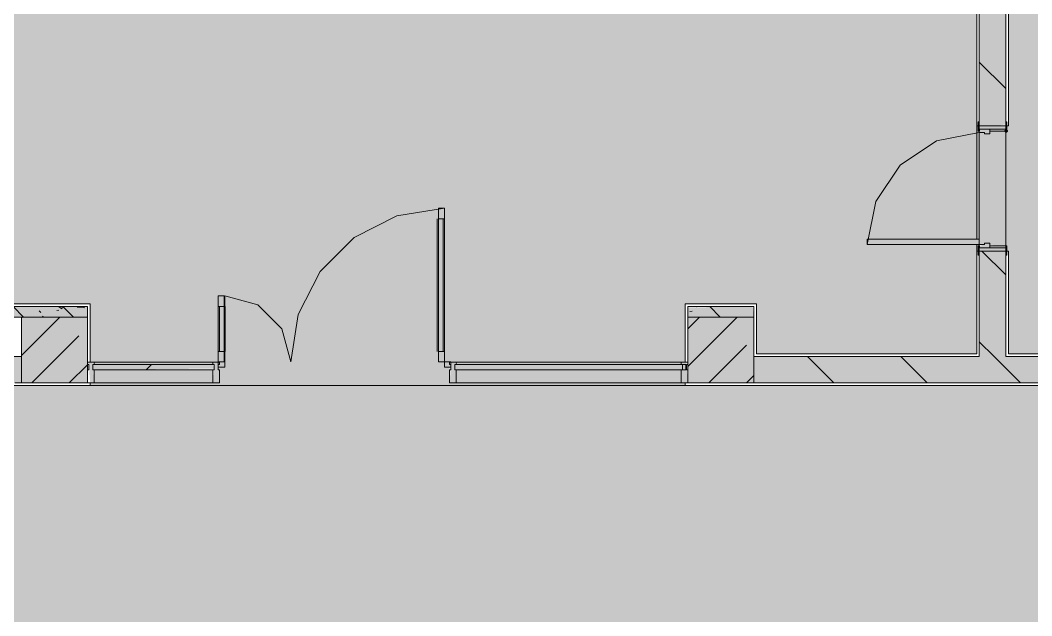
# Model space of a CAD drawing. Header units: millimetres. Extents: x -3817 to 677485, y -22715 to 103890.
# Drawn here: x -278.5 to -218.1, y -19512.3 to -19476.7 of the extents above; entities that cross this region are included whole.
import ezdxf

# ---------------------------------------------------------------- set-up
doc = ezdxf.new("R2010")
doc.units = ezdxf.units.MM
doc.layers.add('PDF _Геометрия', color=7, linetype='Continuous', true_color=0x1d1d1d)
doc.layers.add('PDF _Сплошная заливка', color=7, linetype='Continuous', true_color=0xffffff)

msp = doc.modelspace()

# ---------------------------------------------------------------- hatches: boundary and pattern name
at = {"layer": 'PDF _Сплошная заливка', "transparency": 33554559}
h = msp.add_hatch(color=256, dxfattribs=at)
h.paths.add_polyline_path([(-318.931, -19497.129), (-319.009, -19497.263), (-318.931, -19497.263)], flags=0)
h.paths.add_polyline_path([(-284.058, -19497.129), (-284.137, -19497.263), (-284.058, -19497.263)], flags=0)
h.paths.add_polyline_path([(-266.976, -19498.522), (-238.776, -19498.505), (-238.776, -19498.365), (-252.827, -19498.365), (-252.827, -19497.42), (-253.142, -19497.42), (-253.142, -19497.105), (-238.776, -19497.129), (-238.776, -19493.641), (-234.524, -19493.641), (-234.524, -19496.633), (-221.375, -19496.633), (-221.375, -19490.097), (-227.91, -19490.097), (-227.91, -19489.782), (-221.375, -19489.782), (-221.375, -19476.082), (-238.615, -19476.082), (-238.652, -19475.925), (-238.772, -19475.884), (-238.776, -19475.586), (-239.009, -19475.586), (-239.009, -19474.759), (-252.394, -19474.759), (-252.394, -19475.586), (-275.57, -19475.586), (-275.57, -19471.594), (-274.625, -19471.594), (-274.625, -19471.279), (-274.444, -19471.279), (-274.488, -19458.13), (-274.625, -19458.13), (-274.625, -19457.736), (-275.57, -19457.736), (-275.57, -19457.579), (-278.546, -19457.579), (-278.546, -19443.668), (-281.53, -19443.668), (-281.53, -19439.871), (-281.688, -19439.871), (-281.696, -19440.54), (-312.868, -19440.461), (-312.868, -19440.414), (-318.703, -19440.461), (-318.703, -19440.54), (-352.394, -19440.461), (-352.492, -19440.461), (-354.992, -19440.461), (-354.992, -19464.114), (-350.284, -19464.114), (-350.284, -19486.237), (-342.568, -19486.237), (-342.568, -19486.551), (-350.284, -19486.551), (-350.284, -19497.129), (-332.796, -19497.105), (-332.796, -19497.42), (-333.19, -19497.42), (-333.19, -19498.365), (-350.284, -19498.365), (-350.284, -19498.522), (-317.907, -19498.522), (-317.907, -19498.365), (-319.324, -19498.365), (-319.324, -19497.42), (-319.639, -19497.42), (-319.639, -19497.105), (-318.931, -19497.129), (-318.852, -19496.79), (-317.907, -19496.79), (-317.907, -19493.641), (-313.655, -19493.641), (-313.655, -19496.79), (-309.403, -19496.79), (-309.325, -19497.129), (-308.695, -19497.105), (-308.695, -19497.42), (-309.088, -19497.42), (-309.088, -19498.365), (-313.655, -19498.365), (-313.655, -19498.522), (-284.05, -19498.444), (-284.058, -19498.365), (-295.238, -19498.365), (-295.238, -19497.42), (-295.553, -19497.42), (-295.553, -19497.105), (-284.058, -19497.129), (-284.05, -19493.641), (-274.286, -19493.641), (-274.286, -19497.129), (-266.252, -19497.105), (-266.268, -19497.42), (-266.645, -19497.472), (-266.645, -19498.365), (-274.286, -19498.365), (-274.286, -19498.522), (-267.561, -19498.522)], flags=0)
h = msp.add_hatch(color=256, dxfattribs=at)
h.paths.add_polyline_path([(-208.302, -19496.633), (-196.809, -19496.633), (-196.809, -19494.271), (-194.604, -19494.271), (-194.604, -19458.602), (-198.619, -19458.602), (-198.619, -19455.217), (-219.485, -19455.217), (-219.485, -19483.011), (-219.58, -19483.011), (-219.643, -19483.326), (-220.588, -19483.326), (-220.588, -19483.483), (-221.281, -19483.295), (-221.281, -19483.011), (-221.375, -19483.011), (-221.375, -19489.782), (-221.218, -19489.782), (-221.218, -19490.097), (-219.58, -19490.176), (-219.58, -19490.491), (-219.485, -19490.491), (-219.485, -19496.633), (-218.467, -19496.633)], flags=0)
h.paths.add_polyline_path([(-221.375, -19490.491), (-221.281, -19490.491), (-221.281, -19490.097), (-221.375, -19490.097), (-221.375, -19490.393)], flags=0)
h = msp.add_hatch(color=256, dxfattribs=at)
h.paths.add_polyline_path([(-220.683, -19496.79), (-219.643, -19496.79), (-219.643, -19490.491), (-221.218, -19490.491), (-221.218, -19496.79)], flags=0)
h.paths.add_polyline_path([(-220.199, -19483.011), (-219.643, -19482.933), (-219.643, -19475.925), (-221.218, -19475.925), (-221.218, -19483.011)], flags=0)
at = {"layer": 'PDF _Сплошная заливка', "true_color": 0xe2e2e2, "transparency": 33554559}
h = msp.add_hatch(color=254, dxfattribs=at)
h.paths.add_polyline_path([(-221.218, -19490.294), (-220.588, -19490.294), (-220.588, -19490.019), (-221.218, -19490.176)], flags=0)
h.paths.add_polyline_path([(-220.588, -19483.483), (-220.588, -19483.208), (-221.218, -19483.208), (-221.218, -19483.405), (-220.903, -19483.405)], flags=0)
msp.add_hatch(color=254, dxfattribs=at).paths.add_polyline_path([(-221.375, -19490.097), (-221.218, -19490.097), (-221.218, -19489.782), (-227.91, -19489.782), (-227.91, -19490.097)])
at = {"layer": 'PDF _Сплошная заливка', "transparency": 33554559}
for points in [[(-234.832, -19494.428), (-234.682, -19494.428), (-234.742, -19493.798), (-238.615, -19493.854), (-238.615, -19494.428), (-238.182, -19494.428)], [(-278.381, -19498.365), (-274.444, -19498.365), (-274.444, -19494.428), (-278.381, -19494.428), (-278.381, -19496.79)], [(-234.832, -19498.365), (-234.682, -19498.365), (-234.682, -19494.428), (-238.618, -19494.428), (-238.618, -19498.365)], [(-274.05, -19498.365), (-274.129, -19497.129), (-274.444, -19497.129), (-274.365, -19497.263), (-274.286, -19498.365), (-274.129, -19498.365)], [(-266.882, -19498.365), (-266.567, -19498.365), (-266.645, -19497.129), (-266.96, -19497.129), (-266.882, -19497.42), (-266.96, -19498.365)], [(-252.433, -19498.365), (-252.512, -19497.129), (-252.748, -19497.162), (-252.827, -19498.365), (-252.512, -19498.365)], [(-241.348, -19497.263), (-238.933, -19497.263), (-239.012, -19497.129), (-252.433, -19497.129), (-252.433, -19497.263), (-241.509, -19497.263)], [(-238.776, -19498.365), (-238.618, -19498.365), (-238.697, -19497.129), (-239.012, -19497.129), (-238.933, -19497.263), (-238.733, -19497.263), (-238.776, -19497.578), (-239.012, -19497.578), (-239.012, -19498.365)], [(-201.139, -19498.365), (-196.651, -19498.365), (-196.651, -19496.79), (-234.682, -19496.79), (-234.682, -19498.365), (-202.103, -19498.365)], [(-280.507, -19521.149), (-273.538, -19521.149), (-273.538, -19520.348), (-273.42, -19520.348), (-273.42, -19520.254), (-194.604, -19520.254), (-194.604, -19518.64), (-193.344, -19518.64), (-193.344, -19518.364), (-193.108, -19518.443), (-192.715, -19518.364), (-192.748, -19507.813), (-193.344, -19507.813), (-193.344, -19507.617), (-194.604, -19507.617), (-194.604, -19506.002), (-201.139, -19506.002), (-201.139, -19498.522), (-278.944, -19498.522), (-280.349, -19500.956), (-280.622, -19500.799), (-279.308, -19498.522), (-363.102, -19498.522), (-363.102, -19503.089), (-363.417, -19503.089), (-363.417, -19498.522), (-371.527, -19498.522), (-371.527, -19514.585), (-354.921, -19514.585), (-354.921, -19520.254), (-332.434, -19520.254), (-332.434, -19516.602), (-332.119, -19516.602), (-332.119, -19520.254), (-321.962, -19520.254), (-321.962, -19513.217), (-321.647, -19513.217), (-321.647, -19520.254), (-300.821, -19520.254), (-300.821, -19516.868), (-300.427, -19516.868), (-300.427, -19520.254), (-290.585, -19520.254), (-290.585, -19513.325), (-290.191, -19513.325), (-290.191, -19520.254), (-280.9, -19520.254), (-280.9, -19520.348), (-280.782, -19520.411), (-280.782, -19521.149)]]:
    msp.add_hatch(color=256, dxfattribs=at).paths.add_polyline_path(points)
h = msp.add_hatch(color=256, dxfattribs=at)
h.paths.add_polyline_path([(-279.217, -19498.365), (-279.126, -19498.207), (-278.775, -19498.365), (-278.381, -19498.365), (-278.381, -19496.79), (-284.058, -19496.79), (-284.05, -19498.365), (-280.622, -19498.365)], flags=0)
h.paths.add_polyline_path([(-317.75, -19498.365), (-317.75, -19496.79), (-318.931, -19496.79), (-318.852, -19498.365), (-317.907, -19498.365)], flags=0)
h.paths.add_polyline_path([(-313.813, -19498.365), (-309.403, -19498.365), (-309.403, -19496.79), (-313.813, -19496.79)], flags=0)
h.paths.add_polyline_path([(-350.441, -19498.365), (-350.441, -19496.79), (-352.788, -19496.79), (-352.788, -19498.365), (-352.016, -19498.365)], flags=0)
h = msp.add_hatch(color=256, dxfattribs=at)
h.paths.add_polyline_path([(-266.252, -19497.42), (-266.252, -19497.105), (-266.645, -19497.105), (-266.645, -19497.42), (-266.268, -19497.42)], flags=0)
h.paths.add_polyline_path([(-252.748, -19497.42), (-252.827, -19497.105), (-253.142, -19497.105), (-253.142, -19497.42), (-252.827, -19497.42)], flags=0)

# ---------------------------------------------------------------- linework, layer by layer
at = {"layer": 'PDF _Геометрия', "color": 253, "lineweight": 9, "true_color": 0xaaaaaa}
for points in [[(-219.58, -19483.011), (-219.485, -19483.011), (-219.485, -19455.217), (-218.068, -19455.217)], [(-208.62, -19455.217), (-198.619, -19455.217), (-198.619, -19458.602), (-194.604, -19458.602), (-194.604, -19494.271), (-196.809, -19494.271), (-196.809, -19496.633), (-219.485, -19496.633), (-219.485, -19490.491), (-219.58, -19490.491)], [(-238.615, -19475.925), (-238.615, -19476.082), (-221.375, -19476.082), (-221.375, -19489.782), (-221.375, -19483.011), (-221.281, -19483.011)], [(-221.218, -19483.405), (-223.779, -19483.914), (-225.95, -19485.365), (-227.401, -19487.536), (-227.91, -19490.097)], [(-252.748, -19497.105), (-253.142, -19497.105), (-252.748, -19497.105), (-252.748, -19497.42), (-253.142, -19497.42), (-253.142, -19497.105), (-253.142, -19487.932), (-255.977, -19488.381), (-258.534, -19489.684), (-260.563, -19491.713), (-261.866, -19494.271), (-262.315, -19497.105), (-262.842, -19495.137), (-264.283, -19493.696), (-266.252, -19493.168), (-266.252, -19497.105), (-266.252, -19497.42), (-266.252, -19497.105), (-266.645, -19497.105), (-266.252, -19497.105), (-266.252, -19497.42), (-266.645, -19497.42), (-266.252, -19497.42), (-266.252, -19497.105)], [(-253.567, -19488.562), (-253.567, -19496.475)], [(-253.142, -19488.562), (-253.496, -19488.562)], [(-253.221, -19488.562), (-253.221, -19496.475)], [(-221.281, -19490.491), (-221.375, -19490.491), (-221.375, -19490.097), (-221.375, -19496.633), (-234.524, -19496.633), (-234.524, -19493.641), (-238.776, -19493.641), (-238.776, -19497.129)], [(-284.05, -19496.796), (-284.05, -19493.641), (-274.286, -19493.641), (-274.286, -19497.129)], [(-266.645, -19493.798), (-266.291, -19493.798)], [(-266.567, -19493.798), (-266.567, -19496.475)], [(-266.22, -19493.798), (-266.22, -19496.475)], [(-238.618, -19497.578), (-238.618, -19494.428)], [(-234.682, -19494.428), (-234.682, -19495.414)], [(-266.645, -19496.475), (-266.291, -19496.475)], [(-253.142, -19496.475), (-253.496, -19496.475)], [(-266.645, -19497.42), (-266.252, -19497.42), (-266.645, -19497.42), (-266.645, -19497.105)], [(-266.645, -19497.105), (-266.252, -19497.105), (-266.645, -19497.105)], [(-253.142, -19497.105), (-253.142, -19497.42), (-252.748, -19497.42)], [(-193.344, -19507.617), (-194.604, -19507.617), (-194.604, -19506.002), (-201.139, -19506.002), (-201.139, -19498.522), (-278.944, -19498.522)], [(-274.286, -19498.365), (-274.286, -19498.522), (-238.776, -19498.522), (-238.776, -19498.365)], [(-234.682, -19498.365), (-238.618, -19498.365)]]:
    msp.add_lwpolyline(points, dxfattribs=at)
at = {"layer": 'PDF _Геометрия', "color": 7, "lineweight": 9}
for points in [[(-219.643, -19482.775), (-219.643, -19475.925), (-219.643, -19474.35), (-219.643, -19469.704), (-221.218, -19469.704), (-221.218, -19473.484), (-221.218, -19474.35), (-238.772, -19474.35), (-238.772, -19475.925), (-221.218, -19475.925), (-221.218, -19482.775)], [(-219.643, -19480.781), (-221.218, -19479.207)], [(-221.218, -19483.011), (-219.643, -19483.011)], [(-221.218, -19489.782), (-221.218, -19483.326)], [(-219.643, -19483.326), (-219.643, -19490.176)], [(-219.643, -19490.491), (-221.218, -19490.491)], [(-219.643, -19491.917), (-221.068, -19490.491)], [(-221.218, -19490.727), (-221.218, -19496.79), (-234.682, -19496.79), (-234.682, -19498.365), (-200.982, -19498.365), (-200.982, -19505.845), (-200.352, -19505.845), (-194.486, -19505.845), (-194.486, -19505.215), (-200.352, -19505.215), (-200.352, -19498.365), (-194.447, -19498.365), (-194.447, -19506.987)], [(-196.651, -19496.79), (-219.643, -19496.79), (-219.643, -19490.727)], [(-278.381, -19496.726), (-276.083, -19494.428)], [(-278.381, -19494.481), (-278.328, -19494.428)], [(-238.618, -19497.373), (-235.673, -19494.428)], [(-238.618, -19495.128), (-237.918, -19494.428)], [(-277.768, -19498.359), (-274.962, -19495.552)], [(-237.365, -19498.365), (-235.114, -19496.114)], [(-218.762, -19498.365), (-220.337, -19496.79), (-221.218, -19495.909)], [(-278.775, -19498.365), (-278.381, -19498.365), (-278.381, -19496.79), (-278.775, -19496.79), (-281.924, -19496.79), (-284.058, -19496.79), (-284.058, -19498.365), (-281.924, -19498.365), (-279.217, -19498.365)], [(-275.53, -19498.365), (-274.444, -19497.279)], [(-274.05, -19497.263), (-274.05, -19497.129), (-274.05, -19497.263)], [(-274.05, -19497.263), (-266.96, -19497.263)], [(-270.941, -19497.578), (-270.626, -19497.263)], [(-266.96, -19497.263), (-266.96, -19497.129), (-266.96, -19497.263)], [(-252.433, -19497.263), (-252.433, -19497.129), (-252.433, -19497.263)], [(-252.433, -19497.263), (-238.933, -19497.263)], [(-229.897, -19498.365), (-231.472, -19496.79)], [(-224.33, -19498.365), (-225.904, -19496.79)], [(-252.433, -19498.365), (-238.733, -19498.365), (-252.433, -19498.365), (-252.433, -19497.578), (-239.012, -19497.578)], [(-235.12, -19498.365), (-234.682, -19497.927)], [(-274.05, -19498.365), (-266.96, -19498.365)]]:
    msp.add_lwpolyline(points, dxfattribs=at)
at = {"layer": 'PDF _Геометрия', "color": 253, "lineweight": 9, "true_color": 0xaaaaaa}
for points in [[(-221.218, -19483.326), (-221.218, -19482.775), (-221.281, -19482.775), (-221.281, -19483.326)], [(-219.58, -19483.326), (-219.58, -19482.775), (-219.643, -19482.775), (-219.643, -19483.326)], [(-219.643, -19483.208), (-219.643, -19483.011), (-221.218, -19483.011), (-221.218, -19483.208)], [(-221.218, -19483.405), (-220.903, -19483.405), (-220.903, -19483.483), (-220.588, -19483.483), (-220.588, -19483.208), (-221.218, -19483.208)], [(-221.21, -19483.326), (-221.21, -19483.208), (-221.218, -19483.208), (-221.218, -19483.326)], [(-219.643, -19483.326), (-219.643, -19483.208), (-220.588, -19483.208), (-220.588, -19483.326)], [(-253.496, -19497.105), (-253.142, -19497.105), (-253.142, -19487.932), (-253.496, -19487.932), (-253.496, -19497.105), (-253.142, -19497.105), (-253.142, -19487.932), (-253.496, -19487.932)], [(-227.91, -19490.097), (-221.218, -19490.097), (-221.218, -19489.782), (-227.91, -19489.782)], [(-221.218, -19490.097), (-221.218, -19490.294), (-220.588, -19490.294), (-220.588, -19490.019), (-220.903, -19490.019), (-220.903, -19490.097)], [(-221.218, -19490.176), (-221.281, -19490.176), (-221.281, -19490.727), (-221.218, -19490.727)], [(-221.21, -19490.176), (-221.218, -19490.176), (-221.218, -19490.294), (-221.21, -19490.294)], [(-219.643, -19490.294), (-221.218, -19490.294), (-221.218, -19490.491), (-219.643, -19490.491)], [(-219.643, -19490.176), (-220.588, -19490.176), (-220.588, -19490.294), (-219.643, -19490.294)], [(-219.58, -19490.176), (-219.643, -19490.176), (-219.643, -19490.727), (-219.58, -19490.727)], [(-266.291, -19497.105), (-266.645, -19497.105), (-266.645, -19493.168), (-266.291, -19493.168), (-266.291, -19497.105), (-266.291, -19493.168), (-266.645, -19493.168), (-266.645, -19497.105)], [(-253.142, -19497.105), (-253.142, -19497.42), (-252.748, -19497.42), (-253.142, -19497.42), (-253.142, -19497.105), (-252.748, -19497.105)]]:
    msp.add_lwpolyline(points, close=True, dxfattribs=at)
at = {"layer": 'PDF _Геометрия', "color": 8, "lineweight": 60, "true_color": 0x808080}
msp.add_lwpolyline([(-219.62, -19483.326), (-219.58, -19483.326), (-219.643, -19483.326)], close=True, dxfattribs=at)
at = {"layer": 'PDF _Геометрия', "color": 7, "lineweight": 9}
for points in [[(-283.263, -19493.798), (-283.892, -19493.798), (-283.892, -19496.79), (-283.263, -19496.79), (-283.263, -19494.428), (-274.444, -19494.428), (-274.444, -19493.798)], [(-238.615, -19494.428), (-234.682, -19494.428), (-234.682, -19493.798), (-238.615, -19493.798)], [(-274.444, -19498.365), (-274.444, -19494.428), (-278.381, -19494.428), (-278.381, -19496.79), (-278.381, -19498.365)], [(-234.682, -19498.365), (-234.682, -19496.79), (-234.682, -19494.428), (-238.618, -19494.428), (-238.618, -19498.365)], [(-274.444, -19497.263), (-274.365, -19497.263), (-274.365, -19497.578), (-274.444, -19497.578), (-274.444, -19498.365), (-274.05, -19498.365), (-274.05, -19497.578), (-274.129, -19497.578), (-274.129, -19497.263), (-274.05, -19497.263), (-274.05, -19497.129), (-274.444, -19497.129)], [(-266.882, -19497.263), (-274.129, -19497.263), (-274.129, -19497.578), (-266.882, -19497.578)], [(-266.96, -19497.129), (-274.05, -19497.129)], [(-266.96, -19497.263), (-266.882, -19497.263), (-266.882, -19497.578), (-266.96, -19497.578), (-266.96, -19498.365), (-266.567, -19498.365), (-266.567, -19497.578), (-266.645, -19497.578), (-266.645, -19497.263), (-266.567, -19497.263), (-266.567, -19497.129), (-266.96, -19497.129)], [(-252.827, -19497.263), (-252.748, -19497.263), (-252.748, -19497.578), (-252.827, -19497.578), (-252.827, -19498.365), (-252.433, -19498.365), (-252.433, -19497.578), (-252.512, -19497.578), (-252.512, -19497.263), (-252.433, -19497.263), (-252.433, -19497.129), (-252.827, -19497.129)], [(-238.733, -19497.263), (-252.512, -19497.263), (-252.512, -19497.578), (-238.733, -19497.578)], [(-238.733, -19497.129), (-252.433, -19497.129)], [(-238.933, -19497.263), (-238.933, -19497.578), (-239.012, -19497.578), (-239.012, -19498.365), (-238.618, -19498.365), (-238.618, -19497.578), (-238.697, -19497.578), (-238.697, -19497.263), (-238.618, -19497.263), (-238.618, -19497.129), (-239.012, -19497.129), (-239.012, -19497.263)], [(-266.96, -19498.365), (-274.05, -19498.365), (-274.05, -19497.578), (-266.96, -19497.578)]]:
    msp.add_lwpolyline(points, close=True, dxfattribs=at)
at = {"layer": 'PDF _Геометрия', "color": 8, "lineweight": 9, "true_color": 0x787878}
for points in [[(-278.252, -19494.428), (-278.882, -19493.798)], [(-277.316, -19494.063), (-277.218, -19494.152)], [(-276.274, -19494.036), (-276.143, -19494.019)], [(-276.174, -19493.798), (-275.975, -19493.932)], [(-275.975, -19493.933), (-275.93, -19493.798)], [(-275.284, -19494.428), (-275.914, -19493.798)], [(-274.632, -19493.868), (-275.05, -19493.831), (-275.022, -19493.798)], [(-274.632, -19493.869), (-274.645, -19493.798)], [(-238.488, -19494.099), (-238.357, -19494.081)], [(-238.148, -19493.798), (-238.108, -19493.824)], [(-236.676, -19494.428), (-237.306, -19493.798)], [(-277.139, -19494.428), (-277.083, -19494.385)]]:
    msp.add_lwpolyline(points, dxfattribs=at)
at = {"layer": 'PDF _Сплошная заливка', "color": 7, "lineweight": 60, "true_color": 0xfbfbfb, "transparency": 33554559}
for points in [[(-221.218, -19483.208), (-219.643, -19483.208), (-221.218, -19483.011), (-219.643, -19483.011)], [(-219.643, -19490.491), (-219.643, -19490.294), (-221.218, -19490.491), (-221.218, -19490.294)]]:
    msp.add_solid(points, dxfattribs=at)
at = {"layer": 'PDF _Сплошная заливка', "color": 254, "lineweight": 60, "true_color": 0xe2e2e2, "transparency": 33554559}
for points in [[(-220.588, -19483.326), (-219.643, -19483.314), (-220.588, -19483.208), (-219.643, -19483.208)], [(-219.643, -19490.294), (-219.643, -19490.176), (-220.588, -19490.294), (-220.588, -19490.176)], [(-219.643, -19490.727), (-219.58, -19490.727), (-219.643, -19490.491)]]:
    msp.add_solid(points, dxfattribs=at)
at = {"layer": 'PDF _Сплошная заливка', "lineweight": 60, "transparency": 33554559}
for points in [[(-283.263, -19494.428), (-274.444, -19494.428), (-283.263, -19493.798), (-274.444, -19493.798)], [(-274.129, -19497.578), (-266.882, -19497.504), (-274.129, -19497.263), (-266.96, -19497.263)], [(-274.05, -19497.263), (-266.96, -19497.263), (-274.05, -19497.129), (-266.96, -19497.129)], [(-252.512, -19497.578), (-238.733, -19497.578), (-252.512, -19497.263), (-238.776, -19497.263)], [(-274.05, -19498.365), (-266.96, -19498.365), (-274.05, -19497.578), (-266.96, -19497.578)], [(-252.433, -19498.365), (-239.012, -19498.365), (-252.433, -19497.578), (-239.012, -19497.578)]]:
    msp.add_solid(points, dxfattribs=at)

doc.saveas('drawing.dxf')
